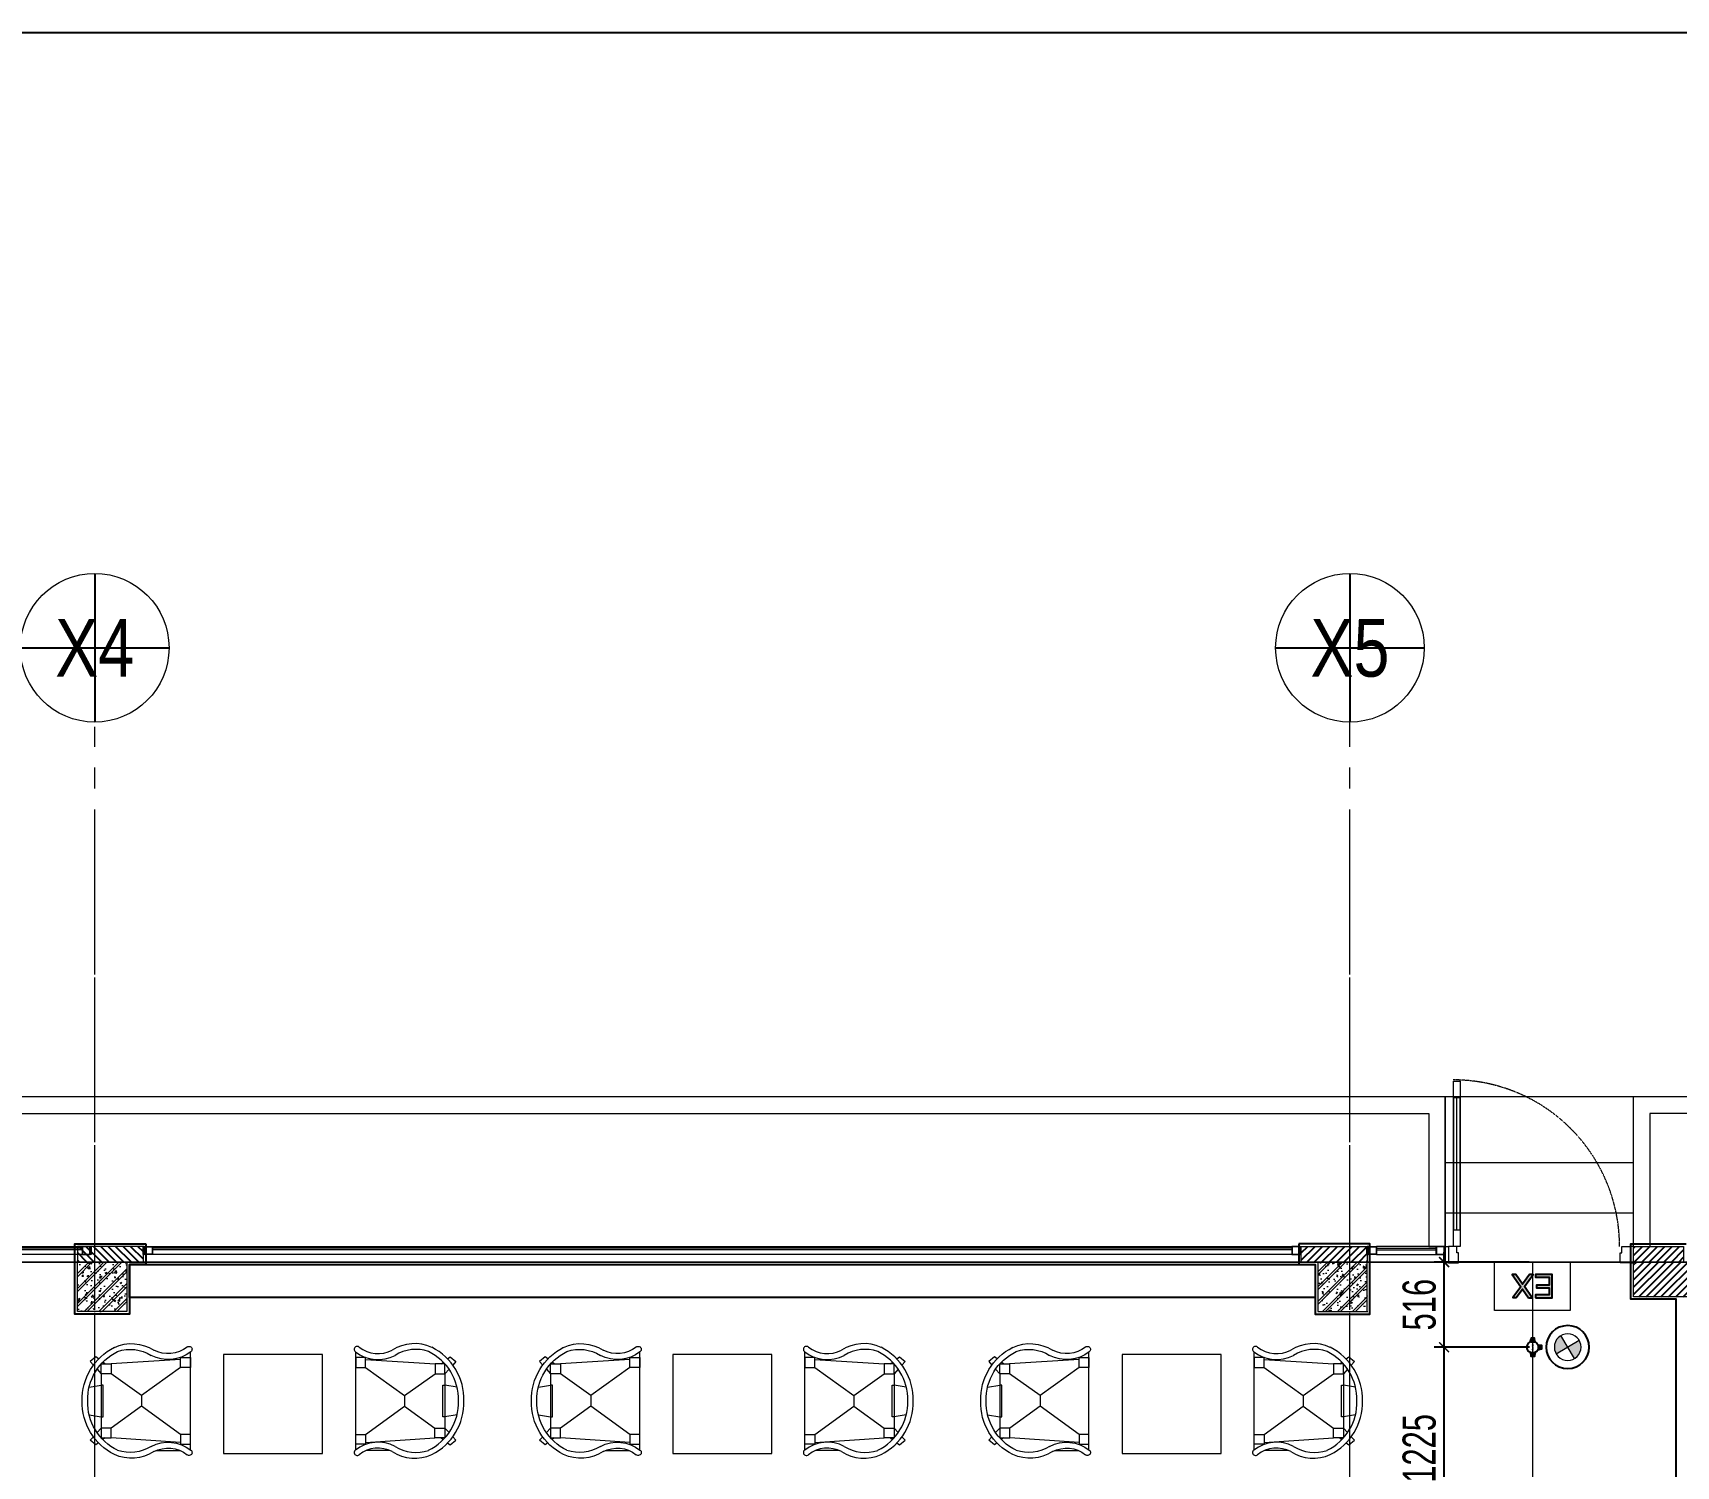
# Model space of a CAD drawing. Header units: millimetres. Extents: x -343543 to 400519, y -115663 to 104219.
# Drawn here: x -165508 to -155558, y 18164 to 26844 of the extents above; entities that cross this region are included whole.
import ezdxf
from ezdxf.enums import TextEntityAlignment as Align
from ezdxf.xclip import XClip

# ---------------------------------------------------------------- set-up
doc = ezdxf.new("R2010")
doc.units = ezdxf.units.MM
doc.header["$XCLIPFRAME"] = 0
doc.linetypes.add('XREF MAT BANG TUONG XAY$0$01.Xref _MB T1$0$HIDDEN', pattern=[9.525, 6.35, -3.175])
doc.linetypes.add('XREF MAT BANG TUONG XAY$0$CENTER', pattern=[50.8, 31.75, -6.35, 6.35, -6.35])
doc.layers.get('0').update_dxf_attribs({"color": 231, "lineweight": 0})
doc.layers.get('DefPoints').update_dxf_attribs({"color": 191})
for name, color, linetype, lineweight in [('1-INNO-E-Emergency', 1, 'EME', 5), ('A-PATT', 252, 'Continuous', 9), ('A-SYMBOLS', 10, 'Continuous', 13), ('E-EX', 3, 'Continuous', 25), ('kata_dim', 231, 'Continuous', 0), ('SME-E-COND-LTG', 51, 'Continuous', 18), ('TEXT DIEN', 3, 'Continuous', 18), ('XREF MAT BANG TUONG XAY$0$00.xref_IKIGAI_Truc$0$A-SYMBOLS', 8, 'Continuous', 13), ('XREF MAT BANG TUONG XAY$0$01.Xref _MB T1$0$A-DOOR', 8, 'Continuous', 9), ('XREF MAT BANG TUONG XAY$0$01.Xref _MB T1$0$A-FNSH', 8, 'Continuous', 9), ('XREF MAT BANG TUONG XAY$0$01.Xref _MB T1$0$A-GLAZ', 8, 'Continuous', 13), ('XREF MAT BANG TUONG XAY$0$01.Xref _MB T1$0$A-HIDD-LO', 8, 'XREF MAT BANG TUONG XAY$0$01.Xref _MB T1$0$HIDDEN', 9), ('XREF MAT BANG TUONG XAY$0$01.Xref _MB T1$0$A-LITE', 8, 'Continuous', 9), ('XREF MAT BANG TUONG XAY$0$01.Xref _MB T1$0$A-TEXT', 8, 'Continuous', 25), ('XREF MAT BANG TUONG XAY$0$A-GRID', 8, 'XREF MAT BANG TUONG XAY$0$CENTER', 15), ('XREF MAT BANG TUONG XAY$0$A-WALL-INT', 8, 'Continuous', 9), ('XREF MAT BANG TUONG XAY$0$xref_IKIGAI_Cot$0$A-FNSH', 8, 'Continuous', 9), ('XREF MAT BANG TUONG XAY$0$xref_IKIGAI_Cot$0$A-PATT', 8, 'Continuous', 5)]:
    doc.layers.add(name, color=color, linetype=linetype, lineweight=lineweight)
for name, color, linetype in [('XREF MAT BANG TUONG XAY$0$A-FNSH', 8, 'Continuous'), ('XREF MAT BANG TUONG XAY$0$A-FURN', 8, 'Continuous'), ('XREF MAT BANG TUONG XAY$0$A-PATT', 8, 'Continuous'), ('ống ghen', 6, 'Continuous')]:
    doc.layers.add(name, color=color, linetype=linetype)
doc.styles.add('ROMANS1', font='vntimeh.shx', dxfattribs={"width": 0.8, "bigfont": 'bigfont.shx'})
doc.styles.add('ROMANSssss', font='vntimeh.shx', dxfattribs={"width": 0.7})
doc.styles.add('SM-DIMTEXT', font='SME.shx', dxfattribs={"width": 0.7})
doc.styles.add('XREF MAT BANG TUONG XAY$0$00.xref_IKIGAI_Truc$0$VTK_Arial_3.5 mm', font='arial.ttf', dxfattribs={"width": 0.8, "height": 3.5})
doc.linetypes.add('EME', pattern='A,2463.214661,-165.6529,["E",ROMANSssss,S=300,R=360,X=0,Y=-153.361507],-321.423057,2528.257516', length=5478.548134)
doc.dimstyles.new('SDIM-100', dxfattribs={"dimscale": 100, "dimtxt": 2, "dimasz": 0.6, "dimexe": 0.6, "dimexo": 0.2, "dimgap": 0.5, "dimtad": 1, "dimdec": 0, "dimzin": 12, "dimtxsty": 'SM-DIMTEXT', "dimblk": 'ARCHTICK', "dimblk1": 'ARCHTICK', "dimblk2": 'ARCHTICK', "dimcen": 0.12, "dimdle": 0.6, "dimclrd": 7, "dimclre": 8, "dimadec": 0, "dimazin": 3, "dimtfac": 2, "dimtix": 1, "dimtmove": 1, "dimatfit": 3, "dimfxl": 1, "dimtzin": 0, "dimarcsym": 1})

# ---------------------------------------------------------------- blocks, each defined once
blk = doc.blocks.new('*U232')
at = {"layer": 'XREF MAT BANG TUONG XAY$0$A-PATT'}
h = blk.add_hatch(dxfattribs=at)
h.set_pattern_fill('ANSI31', color=8, scale=10)
h.set_pattern_definition([(45, (41235.113, -11293.564), (-22.45064, 22.45064), [])])
h.paths.add_polyline_path([(-38.7, 47.5), (5749.6, 47.5), (5749.6, -162.5), (-38.7, -162.5)])
at = {"layer": 'XREF MAT BANG TUONG XAY$0$A-WALL-INT', "color": 8}
blk.add_lwpolyline([(-38.7, 47.5), (5749.6, 47.5), (5749.6, -162.5), (-38.7, -162.5)], close=True, dxfattribs=at)
blk = doc.blocks.new('*U233')
at = {"layer": 'XREF MAT BANG TUONG XAY$0$A-PATT'}
h = blk.add_hatch(dxfattribs=at)
h.set_pattern_fill('ANSI31', color=8, scale=10)
h.set_pattern_definition([(45, (35750.103, -11178.564), (-22.45064, 22.45064), [])])
h.paths.add_polyline_path([(-38.7, 47.5), (264.6, 47.5), (264.6, -47.5), (-38.7, -47.5)])
at = {"layer": 'XREF MAT BANG TUONG XAY$0$A-WALL-INT', "color": 8}
blk.add_lwpolyline([(-38.7, 47.5), (264.6, 47.5), (264.6, -47.5), (-38.7, -47.5)], close=True, dxfattribs=at)
blk = doc.blocks.new('XREF MAT BANG TUONG XAY$0$01.Xref _MB T1$0$A$Cfb76151b')
at = {"color": 8}
for points in [[(0, 0), (50, 0), (50, 50), (0, 50)], [(2, 2), (48, 2), (48, 48), (2, 48)]]:
    blk.add_lwpolyline(points, close=True, dxfattribs=at)
blk = doc.blocks.new('XREF MAT BANG TUONG XAY$0$01.Xref _MB T1$0$A$Cc763f58b')
at = {"layer": 'DefPoints', "color": 8}
blk.add_line((5, -50), (5, 0), dxfattribs=at)
at = {"layer": 'XREF MAT BANG TUONG XAY$0$01.Xref _MB T1$0$A-FNSH', "color": 8}
for centre, start, end in [((2.5, 2.3), 222.69033, 317.30967), ((2.5, -52.3), 42.69033, 137.30967)]:
    blk.add_arc(centre, 3.4, start, end, dxfattribs=at)
blk = doc.blocks.new('*U115')
at = {"layer": 'XREF MAT BANG TUONG XAY$0$01.Xref _MB T1$0$A-GLAZ'}
for p, q in [((500, 20), (55, 20)), ((500, 10), (55, 10))]:
    blk.add_line(p, q, dxfattribs=at)
at = {"layer": 'XREF MAT BANG TUONG XAY$0$01.Xref _MB T1$0$A-LITE', "color": 8}
blk.add_lwpolyline([(500, 50), (55, 50), (55, 0), (500, 0)], close=True, dxfattribs=at)
at = {"layer": 'XREF MAT BANG TUONG XAY$0$01.Xref _MB T1$0$A-FNSH', "color": 8, "rotation": 180}
blk.add_blockref('XREF MAT BANG TUONG XAY$0$01.Xref _MB T1$0$A$Cc763f58b', (5, 0), dxfattribs=at)
at = {"layer": 'XREF MAT BANG TUONG XAY$0$01.Xref _MB T1$0$A-FNSH', "color": 8, "xscale": -1, "rotation": 180}
blk.add_blockref('XREF MAT BANG TUONG XAY$0$01.Xref _MB T1$0$A$Cc763f58b', (550, 0), dxfattribs=at)
at = {"layer": 'XREF MAT BANG TUONG XAY$0$01.Xref _MB T1$0$A-GLAZ', "color": 8}
blk.add_blockref('XREF MAT BANG TUONG XAY$0$01.Xref _MB T1$0$A$Cfb76151b', (5, 0), dxfattribs=at)
at = {"layer": 'XREF MAT BANG TUONG XAY$0$01.Xref _MB T1$0$A-GLAZ', "color": 8, "xscale": -1}
blk.add_blockref('XREF MAT BANG TUONG XAY$0$01.Xref _MB T1$0$A$Cfb76151b', (550, 0), dxfattribs=at)
blk = doc.blocks.new('*U116')
at = {"layer": 'XREF MAT BANG TUONG XAY$0$01.Xref _MB T1$0$A-GLAZ'}
for p, q in [((6952.7, 20), (55, 20)), ((6952.7, 10), (55, 10))]:
    blk.add_line(p, q, dxfattribs=at)
at = {"layer": 'XREF MAT BANG TUONG XAY$0$01.Xref _MB T1$0$A-LITE', "color": 8}
blk.add_lwpolyline([(6952.7, 50), (55, 50), (55, 0), (6952.7, 0)], close=True, dxfattribs=at)
at = {"layer": 'XREF MAT BANG TUONG XAY$0$01.Xref _MB T1$0$A-FNSH', "color": 8, "rotation": 180}
blk.add_blockref('XREF MAT BANG TUONG XAY$0$01.Xref _MB T1$0$A$Cc763f58b', (5, 0), dxfattribs=at)
at = {"layer": 'XREF MAT BANG TUONG XAY$0$01.Xref _MB T1$0$A-FNSH', "color": 8, "xscale": -1, "rotation": 180}
blk.add_blockref('XREF MAT BANG TUONG XAY$0$01.Xref _MB T1$0$A$Cc763f58b', (7002.7, 0), dxfattribs=at)
at = {"layer": 'XREF MAT BANG TUONG XAY$0$01.Xref _MB T1$0$A-GLAZ', "color": 8}
blk.add_blockref('XREF MAT BANG TUONG XAY$0$01.Xref _MB T1$0$A$Cfb76151b', (5, 0), dxfattribs=at)
at = {"layer": 'XREF MAT BANG TUONG XAY$0$01.Xref _MB T1$0$A-GLAZ', "color": 8, "xscale": -1}
blk.add_blockref('XREF MAT BANG TUONG XAY$0$01.Xref _MB T1$0$A$Cfb76151b', (7002.7, 0), dxfattribs=at)
blk = doc.blocks.new('*U166')
at = {"color": 8}
blk.add_line((70, 100), (70, 900), dxfattribs=at)
for points in [[(50, 0), (50, 1000), (90, 1000), (90, 0)], [(50, 100), (90, 100), (90, 900), (50, 900)], [(20, -100), (80, -100), (80, -40), (70, -40), (70, 0), (20, 0)], [(1120, -100), (1060, -100), (1060, -40), (1070, -40), (1070, 0), (1120, 0)]]:
    blk.add_lwpolyline(points, close=True, dxfattribs=at)
at = {"layer": 'XREF MAT BANG TUONG XAY$0$01.Xref _MB T1$0$A-FNSH', "color": 8}
for points in [[(20, -100), (0, -100), (0, 0), (20, 0)], [(1120, -100), (1140, -100), (1140, 0), (1120, 0)]]:
    blk.add_lwpolyline(points, close=True, dxfattribs=at)
at = {"layer": 'XREF MAT BANG TUONG XAY$0$01.Xref _MB T1$0$A-HIDD-LO', "color": 8, "ltscale": 0.3}
blk.add_arc((47.5, 0), 1008.3, 360, 90, dxfattribs=at)
blk = doc.blocks.new('*U113')
at = {"layer": 'XREF MAT BANG TUONG XAY$0$01.Xref _MB T1$0$A-GLAZ'}
for p, q in [((416.7, 20), (55, 20)), ((416.7, 10), (55, 10))]:
    blk.add_line(p, q, dxfattribs=at)
at = {"layer": 'XREF MAT BANG TUONG XAY$0$01.Xref _MB T1$0$A-LITE', "color": 8}
blk.add_lwpolyline([(416.7, 50), (55, 50), (55, 0), (416.7, 0)], close=True, dxfattribs=at)
at = {"layer": 'XREF MAT BANG TUONG XAY$0$01.Xref _MB T1$0$A-FNSH', "color": 8, "rotation": 180}
blk.add_blockref('XREF MAT BANG TUONG XAY$0$01.Xref _MB T1$0$A$Cc763f58b', (5, 0), dxfattribs=at)
at = {"layer": 'XREF MAT BANG TUONG XAY$0$01.Xref _MB T1$0$A-FNSH', "color": 8, "xscale": -1, "rotation": 180}
blk.add_blockref('XREF MAT BANG TUONG XAY$0$01.Xref _MB T1$0$A$Cc763f58b', (466.7, 0), dxfattribs=at)
at = {"layer": 'XREF MAT BANG TUONG XAY$0$01.Xref _MB T1$0$A-GLAZ', "color": 8}
blk.add_blockref('XREF MAT BANG TUONG XAY$0$01.Xref _MB T1$0$A$Cfb76151b', (5, 0), dxfattribs=at)
at = {"layer": 'XREF MAT BANG TUONG XAY$0$01.Xref _MB T1$0$A-GLAZ', "color": 8, "xscale": -1}
blk.add_blockref('XREF MAT BANG TUONG XAY$0$01.Xref _MB T1$0$A$Cfb76151b', (466.7, 0), dxfattribs=at)
blk = doc.blocks.new('*U131')
at = {"color": 8}
blk.add_circle((0, 0), 4.5, dxfattribs=at)
at = {"layer": 'DefPoints', "color": 8}
for p, q in [((0, 4.5), (0, -4.5)), ((-4.5, 0), (4.5, 0))]:
    blk.add_line(p, q, dxfattribs=at)
at = {"color": 8, "style": 'XREF MAT BANG TUONG XAY$0$00.xref_IKIGAI_Truc$0$VTK_Arial_3.5 mm', "width": 0.8}
blk.add_attdef('X12', text='', height=3.5, dxfattribs=at).set_placement((0, 0), align=Align.MIDDLE_CENTER)
blk = doc.blocks.new('XREF MAT BANG TUONG XAY$0$00.xref_IKIGAI_Truc')
at = {"layer": 'XREF MAT BANG TUONG XAY$0$A-GRID', "color": 8, "ltscale": 20}
for points in [[(23800, -3895), (23800, 22924.4)], [(16200, -3895), (16200, 22641.7)], [(-2907.5, 19400), (42750, 19400)]]:
    blk.add_lwpolyline(points, dxfattribs=at)
at = {"layer": 'XREF MAT BANG TUONG XAY$0$00.xref_IKIGAI_Truc$0$A-SYMBOLS', "color": 8}
ref = blk.add_blockref('*U131', (16200, 23120), dxfattribs=dict(at, xscale=100, yscale=100, zscale=100))
ref.add_attrib('X12', 'X4', dxfattribs={"layer": '0', "height": 350, "style": 'XREF MAT BANG TUONG XAY$0$00.xref_IKIGAI_Truc$0$VTK_Arial_3.5 mm', "width": 0.8}).set_placement((16200, 23120), align=Align.MIDDLE_CENTER)
ref = blk.add_blockref('*U131', (23800, 23120), dxfattribs=dict(at, xscale=100, yscale=100, zscale=100))
ref.add_attrib('X12', 'X5', dxfattribs={"layer": '0', "height": 350, "style": 'XREF MAT BANG TUONG XAY$0$00.xref_IKIGAI_Truc$0$VTK_Arial_3.5 mm', "width": 0.8}).set_placement((23800, 23120), align=Align.MIDDLE_CENTER)
blk = doc.blocks.new('XREF MAT BANG TUONG XAY$0$xref_IKIGAI_Cot')
at = {"layer": 'XREF MAT BANG TUONG XAY$0$xref_IKIGAI_Cot$0$A-PATT'}
h = blk.add_hatch(dxfattribs=at)
h.set_pattern_fill('BT-01', color=8, scale=15, pattern_type=2)
h.set_pattern_definition([(50, (80, 80), (107.58903, -9.41282), [11.25, -123.75]), (355, (80, 80), (-20.8127, 112.8288), [9, -99]), (100.4514, (88.97, 79.22), (86.7764, 103.41593), [9.56103, -105.1713]), (46.1842, (80, 110), (160.08616, -24.82785), [16.875, -185.625]), (96.6356, (93.34, 107.93), (140.1994, 146.1177), [14.3415, -157.757]), (351.1842, (80, 110), (140.1993, 146.1178), [13.5, -148.5]), (21, (95, 102.5), (89.53606, -60.39283), [11.25, -123.75]), (326, (95, 102.5), (36.4973, 108.7725), [9, -99]), (71.4514, (102.46, 97.47), (126.0334, 48.37957), [9.56103, -105.1713]), (37.5, (80, 80), (1.82398, 49.93408), [0, -97.8, 0, -100.5, 0, -99.375]), (7.5, (80, 80), (39.46043, 59.16176), [0, -57.3, 0, -95.55, 0, -37.875]), (327.5, (46.55, 80), (80.073365, -3.38323), [0, -37.5, 0, -117, 0, -155.25]), (317.5, (31.55, 80), (87.47793, 15.01575), [0, -48.75, 0, -77.7, 0, -110.25]), (45, (80, 80), (-45.07806, 45.07806), []), (45, (80, 98.375), (-45.07806, 45.07806), [])])
h.paths.add_polyline_path([(16095, 19400), (16395, 19400), (16395, 19100), (16095, 19100)])
h = blk.add_hatch(dxfattribs=at)
h.set_pattern_fill('BT-01', color=8, scale=15, angle=-179.99986, pattern_type=2)
h.set_pattern_definition([(230, (23825, 19320), (-107.59, 9.413), [11.25, -123.75]), (175, (23825, 19320), (20.813, -112.83), [9, -99]), (280.45, (23816.04, 19320.79), (-86.776, -103.416), [9.56, -105.17]), (226.184, (23825, 19290), (-160.086, 24.83), [16.875, -185.625]), (276.636, (23811.66, 19292.07), (-140.2, -146.12), [14.34, -157.757]), (171.184, (23825, 19290), (-140.2, -146.12), [13.5, -148.5]), (201, (23810, 19297.5), (-89.536, 60.393), [11.25, -123.75]), (146, (23810, 19297.5), (-36.497, -108.773), [9, -99]), (251.45, (23802.54, 19302.53), (-126.033, -48.38), [9.56, -105.17]), (217.5, (23825, 19320), (-1.824, -49.934), [0, -97.8, 0, -100.5, 0, -99.375]), (187.5, (23825, 19320), (-39.46, -59.162), [0, -57.3, 0, -95.55, 0, -37.875]), (147.5, (23858.45, 19320), (-80.0734, 3.383), [0, -37.5, 0, -117, 0, -155.25]), (137.5, (23873.45, 19320), (-87.478, -15.016), [0, -48.75, 0, -77.7, 0, -110.25]), (225, (23825, 19320), (45.078, -45.078), []), (225, (23825, 19301.626), (45.078, -45.078), [])])
h.paths.add_polyline_path([(23905, 19400), (23605, 19400), (23605, 19100), (23905, 19100)])
at = {"layer": 'XREF MAT BANG TUONG XAY$0$A-GRID', "color": 8, "ltscale": 20}
for points in [[(23800, -3895), (23800, 22924.4)], [(16200, -3895), (16200, 22641.7)], [(-2907.5, 19400), (42750, 19400)]]:
    blk.add_lwpolyline(points, dxfattribs=at)
at = {"layer": 'XREF MAT BANG TUONG XAY$0$xref_IKIGAI_Cot$0$A-FNSH', "color": 8}
for points in [[(16095, 19400), (16395, 19400), (16395, 19100), (16095, 19100)], [(23905, 19400), (23605, 19400), (23605, 19100), (23905, 19100)]]:
    blk.add_lwpolyline(points, close=True, dxfattribs=at)
blk = doc.blocks.new('*U234')
at = {"layer": 'XREF MAT BANG TUONG XAY$0$A-PATT'}
h = blk.add_hatch(dxfattribs=at)
h.set_pattern_fill('ANSI31', color=8, scale=10)
h.set_pattern_definition([(45, (35846.79, -11178.564), (-22.45064, 22.45064), [])])
h.paths.add_polyline_path([(-38.7, 47.5), (361.3, 47.5), (361.3, -47.5), (-38.7, -47.5)])
at = {"layer": 'XREF MAT BANG TUONG XAY$0$A-WALL-INT', "color": 8}
blk.add_lwpolyline([(-38.7, 47.5), (361.3, 47.5), (361.3, -47.5), (-38.7, -47.5)], close=True, dxfattribs=at)
blk = doc.blocks.new('XREF MAT BANG NOI THAT$0$YLD.Studio-04-213')
at = {"color": 8}
for p, q in [((-267, 272.6), (-238.7, 306.7)), ((-238.7, 306.7), (-217.3, 287.7)), ((-84, 313.6), (-96.1, 240.4)), ((84, 313.6), (95.9, 240.4)), ((238.4, 306.7), (217, 287.7)), ((266.8, 272.6), (238.4, 306.7)), ((-254.4, 256.5), (-267, 272.6)), ((-224.4, 218.3), (-234.2, 230.8)), ((-192.2, 265.3), (-164.4, 240.5)), ((-164.4, 240.5), (164.1, 240.2)), ((-96.1, 240.4), (95.9, 240.4)), ((191.9, 265.3), (164.1, 240.5)), ((224.1, 218.3), (233.9, 230.8)), ((254.1, 256.5), (266.8, 272.6)), ((-250.8, -240), (-224.4, 180.5)), ((-32, -3.7), (-164.4, 180.5)), ((32, -3.7), (164.1, 180.2)), ((250.8, -240), (224.1, 180.2)), ((-202.7, -240), (-32, -3.7)), ((-32, -3.7), (32, -3.7)), ((202.7, -240), (32, -3.7)), ((300, -93.7), (300, -235)), ((296.5, -300), (-296.5, -300))]:
    blk.add_line(p, q, dxfattribs=at)
for points in [[(-164.4, 240.5), (-224.4, 240.5), (-224.4, 180.5), (-164.4, 180.5)], [(-96.1, 240.4), (95.9, 240.4), (95.9, 228.2), (-96.1, 228.2)], [(164.1, 240.2), (224.1, 240.2), (224.1, 180.2), (164.1, 180.2)], [(-202.7, -240), (-262.7, -240), (-262.7, -300), (-202.7, -300)], [(202.7, -240), (262.7, -240), (262.7, -300), (202.7, -300)]]:
    blk.add_lwpolyline(points, close=True, dxfattribs=at)
for centre, radius, start, end in [((-8.8, 2.1), 353.6, 88.52954, 153.25289), ((-8, -1.9), 324.6, 88.681, 153.8203), ((7.9, -2), 324.6, 26.18171, 91.48069), ((8.8, 2.1), 353.6, 26.74709, 91.38124), ((-96.7, 57.3), 250.4, 155.48363, 212.78194), ((-76.5, 64.7), 235.6, 161.03369, 212.40178), ((76.5, 64.7), 235.6, 327.59822, 18.96631), ((96.7, 57.3), 250.4, 327.21806, 24.51637), ((-471.2, -164.3), 185.2, 321.69102, 27.70996), ((-471.2, -164.3), 221.2, 321.69102, 27.70996), ((471.2, -164.3), 221.2, 152.29004, 218.30898), ((471.2, -164.3), 185.2, 152.29004, 218.30898), ((-312.5, -291.2), 18, 137.88175, 325.50029), ((312.5, -291.2), 18, 214.49971, 42.11825)]:
    blk.add_arc(centre, radius, start, end, dxfattribs=at)
blk = doc.blocks.new('XREF MAT BANG NOI THAT')
at = {"color": 8, "elevation": 0}
for points in [[(16980, 18240), (17580, 18240), (17580, 18840), (16980, 18840)], [(19700, 18240), (20300, 18240), (20300, 18840), (19700, 18840)], [(22420, 18240), (23020, 18240), (23020, 18840), (22420, 18840)]]:
    blk.add_lwpolyline(points, close=True, dxfattribs=at)
at = {"color": 8, "xscale": -1.000000000000001, "rotation": 90}
for p in [(16480, 18559.1, 0), (19200, 18559.1, 0), (21920, 18559.1, 0)]:
    blk.add_blockref('XREF MAT BANG NOI THAT$0$YLD.Studio-04-213', p, dxfattribs=at)
at = {"color": 8, "rotation": 270}
for p in [(18080, 18559.1, 0), (20800, 18559.1, 0), (23520, 18559.1, 0)]:
    blk.add_blockref('XREF MAT BANG NOI THAT$0$YLD.Studio-04-213', p, dxfattribs=at)
blk = doc.blocks.new('01.Xref _MB T1')
at = {"color": 8}
for points in [[(-4979.15314, -13156.18578), (44420.84686, -13156.18578), (44420.84686, 26843.81422), (-4979.15314, 26843.81422)], [(39999.98286, 2999.99997), (40000.00012, 19400), (-0.00011, 19399.99891), (0.00011, 2999.99997), (8394.99073, 2999.9999), (8394.99073, -99.99996), (31605.0109, -99.99952), (31605.0109, 3000.00035)]]:
    blk.add_lwpolyline(points, close=True, dxfattribs=at)
at = {"layer": 'XREF MAT BANG TUONG XAY$0$01.Xref _MB T1$0$A-FNSH', "color": 8}
for points in [[(15703.31324, 19400.00844), (15703.31324, 20300.0085), (24276.68633, 20300.01291), (24276.68661, 19494.99925), (24376.68689, 19494.99925), (24376.68627, 20400.01296), (15603.31324, 20400.00844)], [(25516.68682, 19399.99994), (25516.68715, 20400.0078)], [(31714.99073, 1999.99999), (41000, 1999.99998), (41000.00012, 20399.99968), (25516.68715, 20400.0078)], [(40900, 9194.99984), (40900.00012, 20299.99973), (25616.68709, 20300.00774), (25616.68709, 19495)], [(14586.62786, 19399.99994), (24376.68659, 19399.99984)]]:
    blk.add_lwpolyline(points, dxfattribs=at)
for points in [[(24376.68634, 19400.0031), (25516.68699, 19400.00309), (25516.68699, 20400.01123), (24376.68634, 20400.01125)], [(25516.68697, 20000.01154), (24376.68618, 20000.01155), (24376.68618, 19698.50706), (25516.68697, 19698.50705)]]:
    blk.add_lwpolyline(points, close=True, dxfattribs=at)
at = {"layer": 'XREF MAT BANG TUONG XAY$0$A-FNSH', "color": 8}
for points in [[(16509.9828, 19509.50287), (16509.9828, 19384.50363), (16409.99097, 19384.99945), (16409.99023, 19085.0002), (16079.99027, 19085.00102), (16079.99027, 19509.99934)], [(23489.99387, 19509.62765), (23489.9939, 19384.62777), (23589.99188, 19384.99937), (23589.99262, 19085.00021), (23919.99307, 19085.001), (23919.9734, 19509.99935)], [(23490.01861, 19509.50287), (23490.01861, 19384.50363), (23590.01044, 19384.99945), (23590.01118, 19085.0002), (23920.01114, 19085.00102), (23920.01114, 19509.99934)]]:
    blk.add_lwpolyline(points, close=True, dxfattribs=at)
blk.add_lwpolyline([(25775.00136, 14590), (25244.99202, 14590), (25244.99202, 14715.0002), (25774.99876, 14714.99978), (25775.00406, 19174.99957), (25501.68818, 19174.99872), (25501.68818, 19509.9993), (25835.00134, 19509.9993)], dxfattribs=at)
at = {"layer": 'XREF MAT BANG TUONG XAY$0$A-FURN', "color": 8}
blk.add_lwpolyline([(16409.99097, 19384.99945), (23589.99225, 19384.99945), (23589.99225, 19184.99945), (16409.99097, 19184.99945)], close=True, dxfattribs=at)
at = {"color": 8}
blk.add_blockref('XREF MAT BANG TUONG XAY$0$00.xref_IKIGAI_Truc', (0.00011, 0), dxfattribs=at)
ref = blk.add_blockref('XREF MAT BANG TUONG XAY$0$xref_IKIGAI_Cot', (-0.00927, -0.00001), dxfattribs=at)
XClip(ref).set_block_clipping_path([(-1610.3425959283, -2225.6693134198), (41829.1295208634, 21555.8819575264)])
at = {"layer": 'XREF MAT BANG TUONG XAY$0$01.Xref _MB T1$0$A-DOOR', "color": 8, "extrusion": (2.81943e-13, 1.42352e-14, -1), "xscale": -1, "zscale": -1, "rotation": 359.9999623331527}
blk.add_blockref('*U166', (-24376.68676, 19494.99925, 0), dxfattribs=at)
at = {"layer": 'XREF MAT BANG TUONG XAY$0$01.Xref _MB T1$0$A-TEXT', "color": 8, "xscale": -1, "rotation": 180}
for name, p in [('*U115', (15623.3133, 19494.99925)), ('*U116', (16494.99101, 19495))]:
    blk.add_blockref(name, p, dxfattribs=at)
at = {"layer": 'XREF MAT BANG TUONG XAY$0$01.Xref _MB T1$0$A-TEXT', "color": 8, "rotation": 180}
blk.add_blockref('*U113', (24376.68689, 19494.99925), dxfattribs=at)
at = {"layer": 'XREF MAT BANG TUONG XAY$0$A-FURN', "color": 8, "xscale": -1, "rotation": 180}
blk.add_blockref('*U234', (16133.68932, 19447.49526), dxfattribs=at)
at = {"layer": 'XREF MAT BANG TUONG XAY$0$A-FURN', "color": 8, "rotation": 180}
for name, p in [('*U234', (23866.31209, 19447.49526)), ('*U233', (25781.29355, 19447.5)), ('*U232', (31266.30332, 19237.49914))]:
    blk.add_blockref(name, p, dxfattribs=at)
at = {"layer": 'A-PATT', "color": 8}
blk.add_blockref('XREF MAT BANG NOI THAT', (0, 0), dxfattribs=at)
blk = doc.blocks.new('Den downligh su co')
at = {"layer": '1-INNO-E-Emergency'}
h = blk.add_hatch(color=1, dxfattribs=at)
h.dxf.hatch_style = 1
h.paths.add_polyline_path([(-51.3, 51.3), (0, 0), (51.3, 51.3, 0.414214)])
h.paths.add_polyline_path([(0, 0), (-51.3, -51.3, 0.414214), (51.3, -51.3)])
at = {"layer": '1-INNO-E-Emergency', "color": 1}
for points in [[(-51.3, 51.3), (51.3, -51.3)], [(-51.3, -51.3), (51.3, 51.3)]]:
    blk.add_lwpolyline(points, dxfattribs=at)
blk.add_circle((0, 0), 72.5, dxfattribs=at)
at = {"layer": 'DefPoints', "ltscale": 5}
blk.add_circle((0, 0), 117.2, dxfattribs=at)
blk = doc.blocks.new('KH VIDIFI NHA XE_dwg_KH VIDIFI NHA XE_dwg_INNO_E_ĐÈN_EXIT THOÁT HIỂM1 - ELC_EmergencyExit-1904534-MẶT BẰNG ĐÈN EXIT_ SỰ CỐ TẦNG HẦM-2156726-DANH MỤC KÝ HIỆU SỬ DỤNG TRONG BẢN VẼ-2855094-KÍ HIỆU BẢN VẼ')
h = blk.add_hatch(color=256)
h.paths.add_polyline_path([(-75.1, 122.5), (-0.9, 122.5), (-0.9, 110.4), (-61.5, 110.4), (-61.5, 78.8), (-4.8, 78.8), (-4.8, 66.9), (-61.6, 66.9), (-61.6, 31.8), (-0.9, 31.8), (-0.9, 19.8), (-75.1, 19.8)], flags=0)
h.paths.add_polyline_path([(30.4, 122.5), (57.3, 84.1), (86.1, 122.3), (100.8, 122.3), (65.1, 73.9), (103.8, 19.8), (87, 19.8), (56.8, 63), (25.9, 19.8), (9.6, 19.8), (49.3, 73.4), (14.3, 122.5)], flags=0)
at = {"lineweight": 15, "flags": 128}
blk.add_lwpolyline([(181.7, 180.1), (181.7, -35.9), (-154.3, -35.9), (-154.3, 180.1)], close=True, dxfattribs=at)
at = {"flags": 128}
for points in [[(-0.9, 122.5), (-75.1, 122.5), (-75.1, 19.8), (-0.9, 19.8), (-0.9, 31.8), (-61.6, 31.8), (-61.6, 66.9), (-4.8, 66.9), (-4.8, 78.8), (-61.5, 78.8), (-61.5, 110.4), (-0.9, 110.4)], [(30.4, 122.5), (14.3, 122.5), (49.3, 73.4), (9.6, 19.8), (25.9, 19.8), (56.8, 63), (87, 19.8), (103.8, 19.8), (65.1, 73.9), (100.8, 122.3), (86.1, 122.3), (57.3, 84.1)]]:
    blk.add_lwpolyline(points, close=True, dxfattribs=at)
blk = doc.blocks.new('c3-20')
at = {"layer": 'ống ghen', "ltscale": 30}
for points in [[(5338959.8, -3869072.3), (5338964.6, -3869054)], [(5338989.3, -3869072.3), (5338984.6, -3869054)], [(5338942.8, -3869089.3), (5338924.6, -3869094)], [(5338942.8, -3869118.8), (5338924.6, -3869114)], [(5339006.3, -3869089.3), (5339024.6, -3869094)], [(5339006.3, -3869118.8), (5339024.6, -3869114)]]:
    blk.add_lwpolyline(points, dxfattribs=at)
for points in [[(5338984.6, -3869070.5), (5338984.6, -3869048), (5338964.6, -3869048), (5338964.6, -3869070.5)], [(5338975.1, -3869069), (5338975.1, -3869057), (5338974, -3869057), (5338974, -3869069)], [(5338941, -3869094), (5338918.6, -3869094), (5338918.6, -3869114), (5338941, -3869114)], [(5338939.6, -3869103.5), (5338927.5, -3869103.5), (5338927.5, -3869104.6), (5338939.6, -3869104.6)], [(5339008.1, -3869094), (5339030.6, -3869094), (5339030.6, -3869114), (5339008.1, -3869114)], [(5339009.6, -3869103.5), (5339021.6, -3869103.5), (5339021.6, -3869104.6), (5339009.6, -3869104.6)]]:
    blk.add_lwpolyline(points, close=True, dxfattribs=at)
blk.add_circle((5338974.6, -3869104), 35, dxfattribs=at)
at = {"layer": 'TEXT DIEN', "ltscale": 30, "style": 'ROMANS1'}
blk.add_text('D20', height=15, dxfattribs=at).set_placement((5338954.5, -3869111.3))
blk = doc.blocks.new('_ArchTick')
at = {"color": 0, "linetype": 'ByBlock', "const_width": 0.15}
blk.add_lwpolyline([(-0.5, -0.5), (0.5, 0.5)], dxfattribs=at)
blk = doc.blocks.new('*D425')
at = {"layer": 'DefPoints', "color": 0, "linetype": 'Continuous', "ltscale": 1000, "transparency": 16777216}
for p in [(-156963, 18884.2), (-156426.4, 18884.2), (-156428.4, 17659)]:
    blk.add_point(p, dxfattribs=at)
at = {"layer": 'kata_dim', "color": 7, "linetype": 'Continuous', "lineweight": -2, "ltscale": 1000, "transparency": 16777216}
blk.add_line((-156963, 17599), (-156963, 18944.2), dxfattribs=at)
at = {"layer": 'kata_dim', "color": 8, "linetype": 'Continuous', "lineweight": -2, "ltscale": 1000, "transparency": 16777216}
for p, q in [((-156446.4, 18884.2), (-157023, 18884.2)), ((-156448.4, 17659), (-157023, 17659))]:
    blk.add_line(p, q, dxfattribs=at)
at = {"layer": 'kata_dim', "color": 7, "linetype": 'Continuous', "lineweight": -2, "ltscale": 1000, "transparency": 16777216, "xscale": 60, "yscale": 60, "zscale": 60}
for p, rotation in [((-156963, 18884.2), 90), ((-156963, 17659), 270)]:
    blk.add_blockref('_ArchTick', p, dxfattribs=dict(at, rotation=rotation))
at = {"layer": 'kata_dim', "color": 0, "linetype": 'Continuous', "ltscale": 1000, "transparency": 16777216, "insert": (-157113, 18271.6), "char_height": 200, "attachment_point": 5, "rotation": 90, "style": 'SM-DIMTEXT'}
blk.add_mtext('1225', dxfattribs=at)
blk = doc.blocks.new('*D426')
at = {"layer": 'DefPoints', "color": 0, "linetype": 'Continuous', "ltscale": 1000, "transparency": 16777216}
for p in [(-156963, 19400), (-156428.7, 19400), (-156426.4, 18884.2)]:
    blk.add_point(p, dxfattribs=at)
at = {"layer": 'kata_dim', "color": 7, "linetype": 'Continuous', "lineweight": -2, "ltscale": 1000, "transparency": 16777216}
blk.add_line((-156963, 18824.2), (-156963, 19460), dxfattribs=at)
at = {"layer": 'kata_dim', "color": 8, "linetype": 'Continuous', "lineweight": -2, "ltscale": 1000, "transparency": 16777216}
for p, q in [((-156448.7, 19400), (-157023, 19400)), ((-156446.4, 18884.2), (-157023, 18884.2))]:
    blk.add_line(p, q, dxfattribs=at)
at = {"layer": 'kata_dim', "color": 7, "linetype": 'Continuous', "lineweight": -2, "ltscale": 1000, "transparency": 16777216, "xscale": 60, "yscale": 60, "zscale": 60}
for p, rotation in [((-156963, 19400), 90), ((-156963, 18884.2), 270)]:
    blk.add_blockref('_ArchTick', p, dxfattribs=dict(at, rotation=rotation))
at = {"layer": 'kata_dim', "color": 0, "linetype": 'Continuous', "ltscale": 1000, "transparency": 16777216, "insert": (-157113, 19142.1), "char_height": 200, "attachment_point": 5, "rotation": 90, "style": 'SM-DIMTEXT'}
blk.add_mtext('516', dxfattribs=at)

msp = doc.modelspace()

# ---------------------------------------------------------------- block references
at = {"layer": 'A-SYMBOLS'}
msp.add_blockref('01.Xref _MB T1', (-181333.1, 0), dxfattribs=at)

# ---------------------------------------------------------------- next in the draw order: linework, layer by layer
at = {"layer": 'DefPoints'}
msp.add_lwpolyline([(-186312.2, -13156.2), (-136912.2, -13156.2), (-136912.2, 26843.8), (-186312.2, 26843.8)], close=True, dxfattribs=at)
at = {"layer": 'SME-E-COND-LTG', "color": 1, "linetype": 'Continuous', "ltscale": 1000}
msp.add_line((-156428.7, 19400), (-156426.4, 7886.3), dxfattribs=at)

# ---------------------------------------------------------------- next in the draw order: block references
at = {"layer": '1-INNO-E-Emergency', "xscale": -1.112275862068966, "yscale": 1.112275862068966, "zscale": 1.112275862068966, "rotation": 255.7726182171235}
msp.add_blockref('Den downligh su co', (-156214.7, 18885), dxfattribs=at)
at = {"layer": 'E-EX', "extrusion": (0, 0, -1), "xscale": -1.36125, "yscale": 1.36125, "zscale": 1.36125, "rotation": 180}
msp.add_blockref('KH VIDIFI NHA XE_dwg_KH VIDIFI NHA XE_dwg_INNO_E_ĐÈN_EXIT THOÁT HIỂM1 - ELC_EmergencyExit-1904534-MẶT BẰNG ĐÈN EXIT_ SỰ CỐ TẦNG HẦM-2156726-DANH MỤC KÝ HIỆU SỬ DỤNG TRONG BẢN VẼ-2855094-KÍ HIỆU BẢN VẼ', (156410, 19351.1), dxfattribs=at)
at = {"layer": 'TEXT DIEN', "ltscale": 30, "rotation": 270.0000000008198}
msp.add_blockref('c3-20', (3712677.7, 5357858.7), dxfattribs=at)

# ---------------------------------------------------------------- next in the draw order: dimensions: what is measured, and where the dimension line sits
at = {"layer": 'kata_dim', "linetype": 'Continuous', "ltscale": 1000}
for base, p1, p2, picture, middle in [((-156963, 19400), (-156426.4, 18884.2), (-156428.7, 19400), '*D426', (-157113, 19142.1)), ((-156963, 18884.2), (-156428.4, 17659), (-156426.4, 18884.2), '*D425', (-157113, 18271.6))]:
    dim = msp.add_linear_dim(base=base, p1=p1, p2=p2, angle=90, dimstyle='SDIM-100', dxfattribs=at)
    dim.commit()
    dim.dimension.update_dxf_attribs({"geometry": picture, "text_midpoint": middle})

doc.saveas('drawing.dxf')
